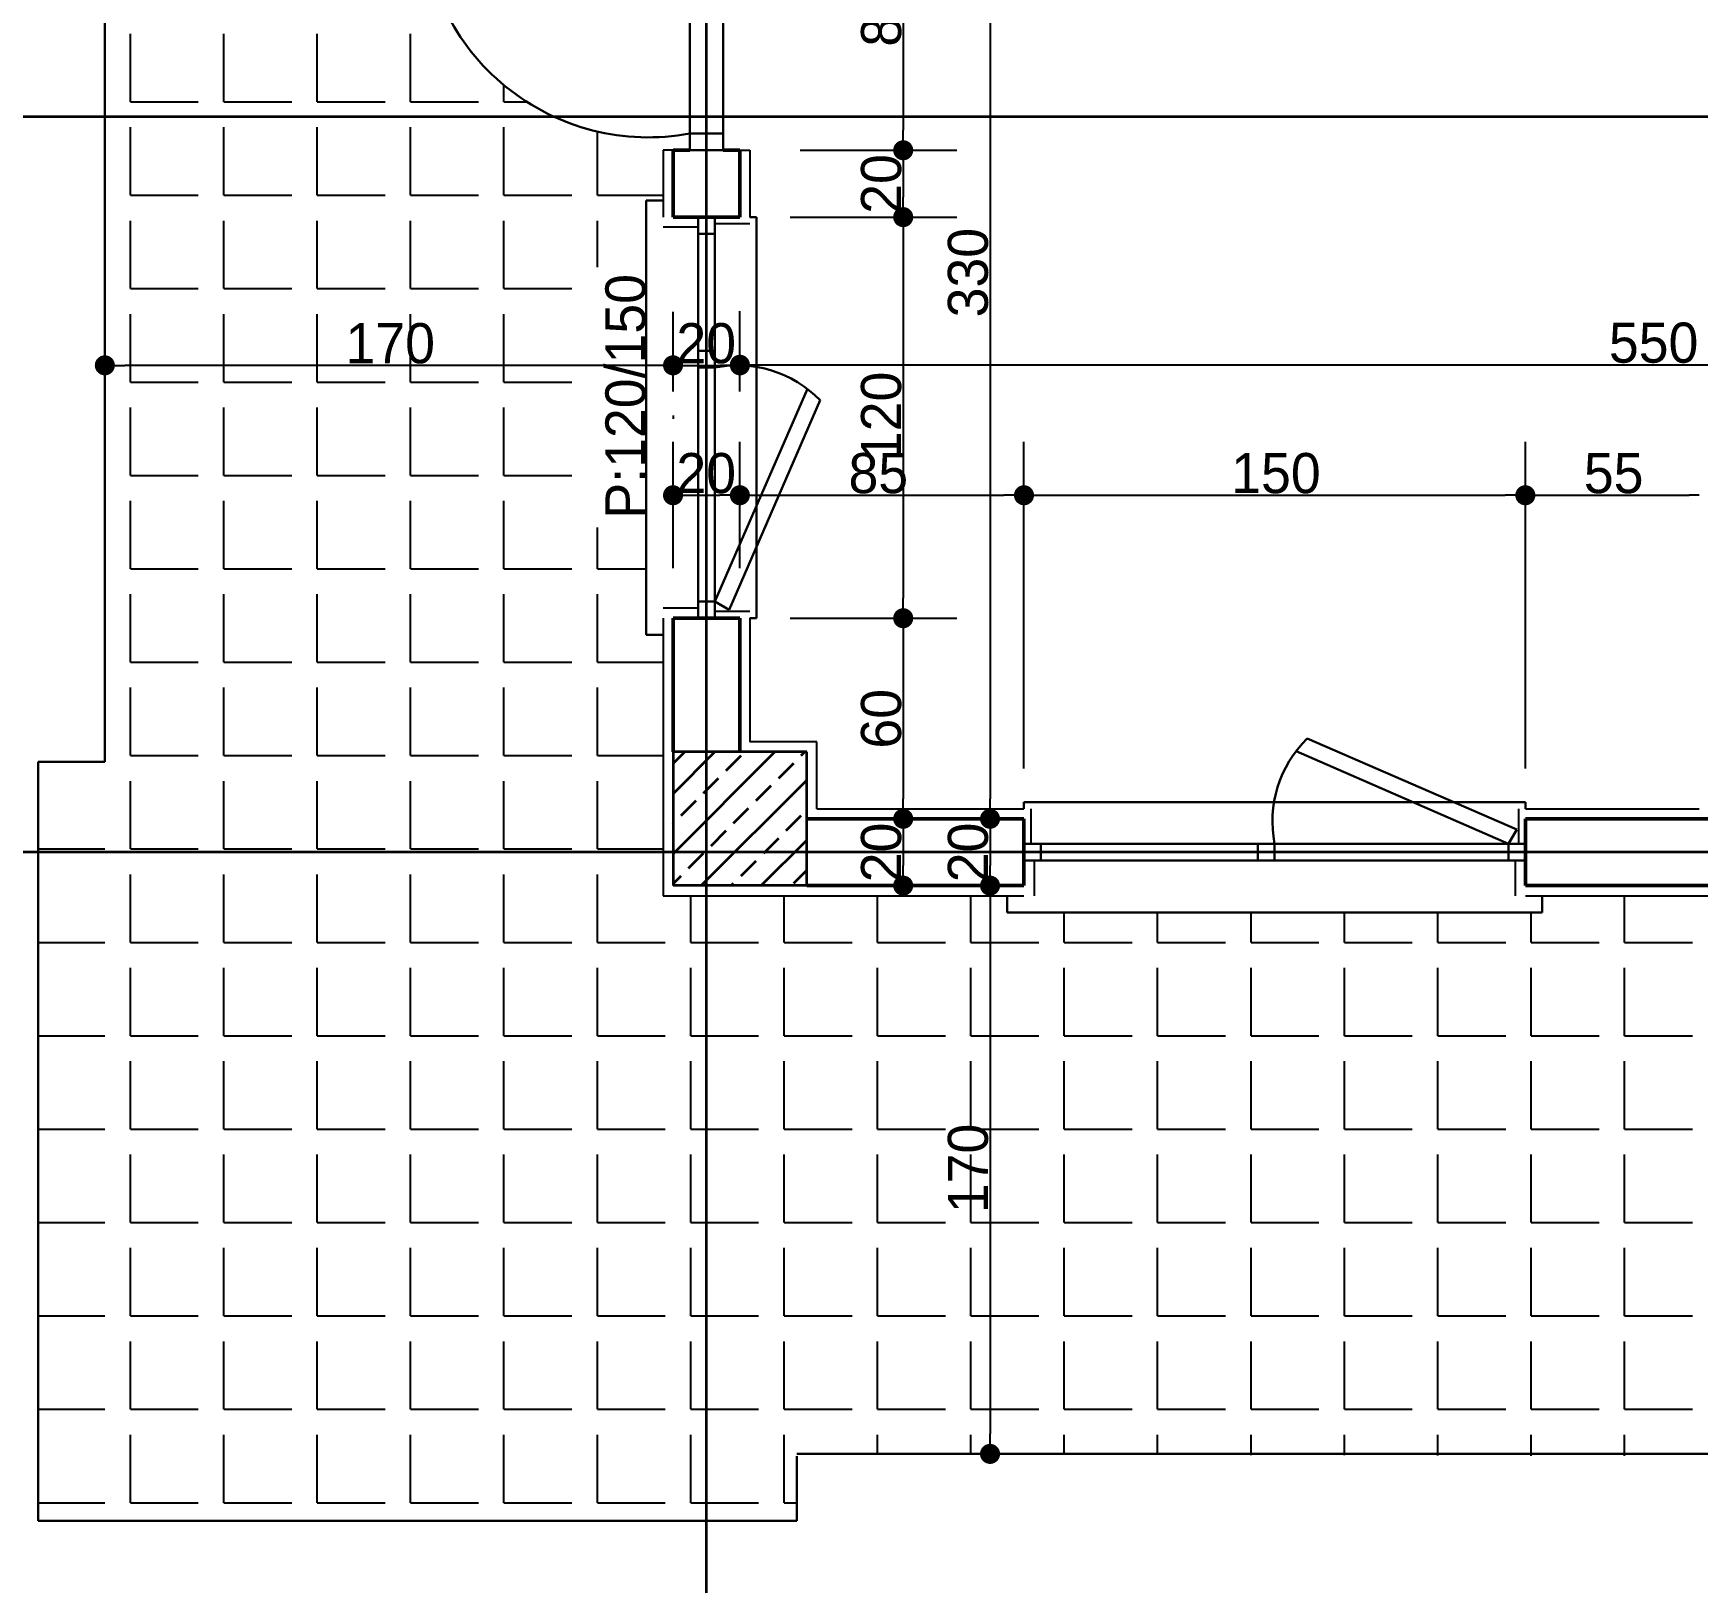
# Model space of a CAD drawing. Header units: millimetres. Extents: x 9537.41 to 9541.95, y -1431.78 to -1431.38.
# Drawn here: x 9537.516 to 9537.6156, y -1431.6184 to -1431.5257 of the extents above; entities that cross this region are included whole.
import ezdxf

# ---------------------------------------------------------------- set-up
doc = ezdxf.new("R2010")
doc.units = ezdxf.units.MM
doc.linetypes.add('ACAD_ISO06W100', pattern=[36, 24, -3, 0, -3, 0, -3, 0, -3])
for name, color, linetype, lineweight in [('aks', 6, 'Continuous', 35), ('balkon', 173, 'Continuous', 30), ('duvar', 214, 'Continuous', 50), ('kapı-pencere', 140, 'Continuous', 30), ('karo', 206, 'Continuous', 25), ('kolon', 6, 'Continuous', 35), ('sıva', 203, 'Continuous', 25), ('yazı', 161, 'Continuous', 35), ('ölçü', 4, 'Continuous', 25)]:
    doc.layers.add(name, color=color, linetype=linetype, lineweight=lineweight)

msp = doc.modelspace()

# ---------------------------------------------------------------- linework, layer by layer
at = {"color": 0, "linetype": 'ByBlock', "lineweight": -2}
for p, q in [((9537.568040872691, -1431.532089333453), (9537.568040872691, -1431.531489333453)), ((9537.568040872691, -1431.533289333453), (9537.568040872691, -1431.533889333453)), ((9537.568040872691, -1431.536089333453), (9537.568040872691, -1431.535489333453)), ((9537.568040872691, -1431.537289333453), (9537.568040872691, -1431.537889333453)), ((9537.520868064086, -1431.54555711582), (9537.521468064086, -1431.54555711582)), ((9537.553668064085, -1431.54555711582), (9537.553068064086, -1431.54555711582)), ((9537.554868064086, -1431.54555711582), (9537.555468064085, -1431.54555711582)), ((9537.557668064086, -1431.54555711582), (9537.557068064085, -1431.54555711582)), ((9537.558868064085, -1431.545523690893), (9537.559468064086, -1431.545523690893)), ((9537.554868064086, -1431.553330214699), (9537.555468064085, -1431.553330214699)), ((9537.557668064086, -1431.553330214699), (9537.557068064085, -1431.553330214699)), ((9537.558868064085, -1431.553330214699), (9537.559468064086, -1431.553330214699)), ((9537.574668064086, -1431.553330214699), (9537.574068064087, -1431.553330214699)), ((9537.575868064087, -1431.553330214699), (9537.576468064086, -1431.553330214699)), ((9537.604668064087, -1431.553330214699), (9537.604068064085, -1431.553330214699)), ((9537.605868064085, -1431.553330214699), (9537.606468064087, -1431.553330214699)), ((9537.615668064085, -1431.553330214699), (9537.615068064086, -1431.553330214699)), ((9537.568040872691, -1431.560089333453), (9537.568040872691, -1431.559489333453)), ((9537.568040872691, -1431.561289333453), (9537.568040872691, -1431.561889333453)), ((9537.568040872691, -1431.572089333453), (9537.568040872691, -1431.571489333453)), ((9537.573236600616, -1431.572089333453), (9537.573236600616, -1431.571489333453)), ((9537.568040872691, -1431.573289333453), (9537.568040872691, -1431.573889333453)), ((9537.573236600616, -1431.573289333453), (9537.573236600616, -1431.573889333453)), ((9537.568040872691, -1431.576089333453), (9537.568040872691, -1431.575489333453)), ((9537.573236600616, -1431.576089333453), (9537.573236600616, -1431.575489333453)), ((9537.573236600616, -1431.577289333453), (9537.573236600616, -1431.577889333453)), ((9537.573236600616, -1431.610089891957), (9537.573236600616, -1431.609489891957))]:
    msp.add_line(p, q, dxfattribs=at)
at = {"color": 0, "linetype": 'ByBlock', "const_width": 0.0006000000000000001}
for points in [[(9537.568040872691, -1431.532389333453, 1), (9537.568040872691, -1431.532989333453, 1)], [(9537.568040872691, -1431.532989333453, 1), (9537.568040872691, -1431.532389333453, 1)], [(9537.568040872691, -1431.536389333453, 1), (9537.568040872691, -1431.536989333453, 1)], [(9537.568040872691, -1431.536989333453, 1), (9537.568040872691, -1431.536389333453, 1)], [(9537.520568064087, -1431.54555711582, 1), (9537.519968064085, -1431.54555711582, 1)], [(9537.554568064086, -1431.54555711582, 1), (9537.553968064085, -1431.54555711582, 1)], [(9537.553968064085, -1431.54555711582, 1), (9537.554568064086, -1431.54555711582, 1)], [(9537.558568064085, -1431.545523690893, 1), (9537.557968064086, -1431.545523690893, 1)], [(9537.557968064086, -1431.54555711582, 1), (9537.558568064085, -1431.54555711582, 1)], [(9537.554568064086, -1431.553330214699, 1), (9537.553968064085, -1431.553330214699, 1)], [(9537.557968064086, -1431.553330214699, 1), (9537.558568064085, -1431.553330214699, 1)], [(9537.558568064085, -1431.553330214699, 1), (9537.557968064086, -1431.553330214699, 1)], [(9537.574968064086, -1431.553330214699, 1), (9537.575568064085, -1431.553330214699, 1)], [(9537.575568064085, -1431.553330214699, 1), (9537.574968064086, -1431.553330214699, 1)], [(9537.604968064086, -1431.553330214699, 1), (9537.605568064086, -1431.553330214699, 1)], [(9537.605568064086, -1431.553330214699, 1), (9537.604968064086, -1431.553330214699, 1)], [(9537.568040872691, -1431.560389333453, 1), (9537.568040872691, -1431.560989333453, 1)], [(9537.568040872691, -1431.560989333453, 1), (9537.568040872691, -1431.560389333453, 1)], [(9537.568040872691, -1431.572389333453, 1), (9537.568040872691, -1431.572989333453, 1)], [(9537.568040872691, -1431.572989333453, 1), (9537.568040872691, -1431.572389333453, 1)], [(9537.573236600616, -1431.572389333453, 1), (9537.573236600616, -1431.572989333453, 1)], [(9537.573236600616, -1431.572989333453, 1), (9537.573236600616, -1431.572389333453, 1)], [(9537.568040872691, -1431.576389333453, 1), (9537.568040872691, -1431.576989333453, 1)], [(9537.573236600616, -1431.576389333453, 1), (9537.573236600616, -1431.576989333453, 1)], [(9537.573236600616, -1431.576989333453, 1), (9537.573236600616, -1431.576389333453, 1)], [(9537.573236600616, -1431.610389891957, 1), (9537.573236600616, -1431.610989891957, 1)]]:
    msp.add_lwpolyline(points, format="xyb", close=True, dxfattribs=at)
at = {"layer": 'aks', "linetype": 'ACAD_ISO06W100'}
for p, q in [((9537.556268064085, -1431.684689333453), (9537.556268064085, -1431.406689333453)), ((9538.018268064086, -1431.530689333453), (9537.446268064086, -1431.530689333453)), ((9538.018268064086, -1431.574689333453), (9537.446268064086, -1431.574689333453))]:
    msp.add_line(p, q, dxfattribs=at)
at = {"layer": 'balkon'}
for p, q in [((9537.520268064085, -1431.504689333453), (9537.520268064085, -1431.569289333453)), ((9537.516268064086, -1431.569289333453), (9537.520268064085, -1431.569289333453)), ((9537.516268064086, -1431.569289333453), (9537.516268064086, -1431.614689333453)), ((9537.620268064085, -1431.610689891957), (9537.561668064085, -1431.610689891957)), ((9537.561668064085, -1431.614689333453), (9537.561668064085, -1431.610835891957)), ((9537.561668064085, -1431.614689333453), (9537.516268064086, -1431.614689333453))]:
    msp.add_line(p, q, dxfattribs=at)
at = {"layer": 'duvar'}
for p, q in [((9537.554268064087, -1431.532689333453), (9537.554268064087, -1431.536689333453)), ((9537.555268064085, -1431.532689333453), (9537.554268064087, -1431.532689333453)), ((9537.557268064085, -1431.532689333453), (9537.558268064085, -1431.532689333453)), ((9537.558268064085, -1431.532689333453), (9537.558268064085, -1431.536689333453)), ((9537.558268064085, -1431.536689333453), (9537.554268064087, -1431.536689333453)), ((9537.554268064087, -1431.560689333453), (9537.554268064087, -1431.568689333453)), ((9537.558268064085, -1431.560689333453), (9537.554268064087, -1431.560689333453)), ((9537.558268064085, -1431.560689333453), (9537.558268064085, -1431.568689333453)), ((9537.562268064086, -1431.572689333453), (9537.575268064085, -1431.572689333453)), ((9537.575268064085, -1431.572689333453), (9537.575268064085, -1431.576689333453)), ((9537.605268064086, -1431.572689333453), (9537.616268064086, -1431.572689333453)), ((9537.605268064086, -1431.572689333453), (9537.605268064086, -1431.576689333453)), ((9537.562268064086, -1431.576689333453), (9537.575268064085, -1431.576689333453)), ((9537.605268064086, -1431.576689333453), (9537.616268064086, -1431.576689333453))]:
    msp.add_line(p, q, dxfattribs=at)
at = {"layer": 'kapı-pencere'}
for p, q in [((9537.557268064085, -1431.517689333453), (9537.557268064085, -1431.532689333453)), ((9537.555268064085, -1431.532689333453), (9537.555268064085, -1431.518689333453)), ((9537.555268064085, -1431.532689333453), (9537.555268064085, -1431.531689333453)), ((9537.555268064085, -1431.531689333453), (9537.557268064085, -1431.531689333453)), ((9537.557268064085, -1431.531689333453), (9537.557268064085, -1431.532689333453)), ((9537.557268064085, -1431.532689333453), (9537.555268064085, -1431.532689333453)), ((9537.553668064085, -1431.535689333453), (9537.552668064085, -1431.535689333453)), ((9537.552668064085, -1431.561689333453), (9537.552668064085, -1431.535689333453)), ((9537.556768064085, -1431.536689333453), (9537.555768064085, -1431.536689333453)), ((9537.555768064085, -1431.536689333453), (9537.555768064085, -1431.537689333453)), ((9537.555768064085, -1431.544689333453), (9537.555768064085, -1431.536689333453)), ((9537.556768064085, -1431.537689333453), (9537.556768064085, -1431.536689333453)), ((9537.556768064085, -1431.536689333453), (9537.556768064085, -1431.544689333453)), ((9537.558868064085, -1431.536689333453), (9537.559268064086, -1431.536689333453)), ((9537.559268064086, -1431.560689333453), (9537.559268064086, -1431.536689333453)), ((9537.555768064085, -1431.537689333453), (9537.556768064085, -1431.537689333453)), ((9537.556268064085, -1431.537689333453), (9537.556268064085, -1431.544689333453)), ((9537.556768064085, -1431.544689333453), (9537.555768064085, -1431.544689333453)), ((9537.555768064085, -1431.544689333453), (9537.555768064085, -1431.545689333453)), ((9537.556768064085, -1431.545689333453), (9537.556768064085, -1431.544689333453)), ((9537.555768064085, -1431.545689333453), (9537.556768064085, -1431.545689333453)), ((9537.555768064085, -1431.559689333453), (9537.555768064085, -1431.545689333453)), ((9537.556268064085, -1431.545689333453), (9537.556268064085, -1431.559689333453)), ((9537.556768064085, -1431.545689333453), (9537.556768064085, -1431.559689333453)), ((9537.556768064085, -1431.559689333453), (9537.562312622465, -1431.546971095944)), ((9537.563067186325, -1431.547636287501), (9537.55763408949, -1431.560189333453)), ((9537.556768064085, -1431.559689333453), (9537.555768064085, -1431.559689333453)), ((9537.555768064085, -1431.559689333453), (9537.555768064085, -1431.560689333453)), ((9537.55763408949, -1431.560189333453), (9537.556768064085, -1431.559689333453)), ((9537.556768064085, -1431.560689333453), (9537.556768064085, -1431.559689333453)), ((9537.555768064085, -1431.560689333453), (9537.556768064085, -1431.560689333453)), ((9537.558868064085, -1431.560689333453), (9537.559268064086, -1431.560689333453)), ((9537.553668064085, -1431.561689333453), (9537.552668064085, -1431.561689333453)), ((9537.592215018134, -1431.567890211213), (9537.604768064086, -1431.573323308049)), ((9537.604268064086, -1431.574189333453), (9537.591549826577, -1431.568644775074)), ((9537.605268064086, -1431.571689333453), (9537.575268064085, -1431.571689333453)), ((9537.575268064085, -1431.572089333453), (9537.575268064085, -1431.571689333453)), ((9537.605268064086, -1431.572089333453), (9537.605268064086, -1431.571689333453)), ((9537.604768064086, -1431.573323308049), (9537.604268064086, -1431.574189333453)), ((9537.576268064086, -1431.574189333453), (9537.575268064085, -1431.574189333453)), ((9537.575268064085, -1431.574189333453), (9537.575268064085, -1431.575189333453)), ((9537.576268064086, -1431.574189333453), (9537.589268064086, -1431.574189333453)), ((9537.576268064086, -1431.575189333453), (9537.576268064086, -1431.574189333453)), ((9537.576268064086, -1431.574689333453), (9537.589268064086, -1431.574689333453)), ((9537.590268064087, -1431.574189333453), (9537.589268064086, -1431.574189333453)), ((9537.589268064086, -1431.574189333453), (9537.589268064086, -1431.575189333453)), ((9537.590268064087, -1431.574189333453), (9537.604268064086, -1431.574189333453)), ((9537.590268064087, -1431.575189333453), (9537.590268064087, -1431.574189333453)), ((9537.590268064087, -1431.574689333453), (9537.604268064086, -1431.574689333453)), ((9537.605268064086, -1431.574189333453), (9537.604268064086, -1431.574189333453)), ((9537.604268064086, -1431.574189333453), (9537.604268064086, -1431.575189333453)), ((9537.605268064086, -1431.575189333453), (9537.605268064086, -1431.574189333453)), ((9537.575268064085, -1431.575189333453), (9537.576268064086, -1431.575189333453)), ((9537.589268064086, -1431.575189333453), (9537.576268064086, -1431.575189333453)), ((9537.589268064086, -1431.575189333453), (9537.590268064087, -1431.575189333453)), ((9537.604268064086, -1431.575189333453), (9537.590268064087, -1431.575189333453)), ((9537.604268064086, -1431.575189333453), (9537.605268064086, -1431.575189333453)), ((9537.574268064085, -1431.577289333453), (9537.574268064085, -1431.578289333453)), ((9537.606268064086, -1431.577289333453), (9537.606268064086, -1431.578289333453)), ((9537.606268064086, -1431.578289333453), (9537.574268064085, -1431.578289333453))]:
    msp.add_line(p, q, dxfattribs=at)
for centre, radius, start, end in [((9537.552799212459, -1431.518381766224), 0.01353464347200372, 181.3021267290206, 280.5101556078815), ((9537.558115815948, -1431.552492335204), 0.006935219384332405, 44.44313426980385, 101.2058451787092), ((9537.597071065837, -1431.572841581591), 0.006935219384332405, 134.4431344093183, 191.2058450894963)]:
    msp.add_arc(centre, radius, start, end, dxfattribs=at)
at = {"layer": 'karo'}
for p, q in [((9537.521797663509, -1431.529790876782), (9537.521797663509, -1431.525726876783)), ((9537.527385663509, -1431.529790876782), (9537.527385663509, -1431.525726876783)), ((9537.532973663509, -1431.529790876782), (9537.532973663509, -1431.525726876783)), ((9537.538561663509, -1431.529790876782), (9537.538561663509, -1431.525726876783)), ((9537.544149663509, -1431.529790876782), (9537.544149663509, -1431.528791947627)), ((9537.520268064085, -1431.529790876782), (9537.52027366351, -1431.529790876782)), ((9537.521797663509, -1431.529790876782), (9537.52586166351, -1431.529790876782)), ((9537.527385663509, -1431.529790876782), (9537.53144966351, -1431.529790876782)), ((9537.532973663509, -1431.529790876782), (9537.53703766351, -1431.529790876782)), ((9537.538561663509, -1431.529790876782), (9537.54262566351, -1431.529790876782)), ((9537.544149663509, -1431.529790876782), (9537.545517813543, -1431.529790876782)), ((9537.521797663509, -1431.535378876782), (9537.521797663509, -1431.531314876783)), ((9537.527385663509, -1431.535378876782), (9537.527385663509, -1431.531314876783)), ((9537.532973663509, -1431.535378876782), (9537.532973663509, -1431.531314876783)), ((9537.538561663509, -1431.535378876782), (9537.538561663509, -1431.531314876783)), ((9537.544149663509, -1431.535378876782), (9537.544149663509, -1431.531314876783)), ((9537.549737663508, -1431.535378876782), (9537.549737663508, -1431.531565600717)), ((9537.520268064085, -1431.535378876782), (9537.52027366351, -1431.535378876782)), ((9537.521797663509, -1431.535378876782), (9537.52586166351, -1431.535378876782)), ((9537.527385663509, -1431.535378876782), (9537.53144966351, -1431.535378876782)), ((9537.532973663509, -1431.535378876782), (9537.53703766351, -1431.535378876782)), ((9537.538561663509, -1431.535378876782), (9537.54262566351, -1431.535378876782)), ((9537.544149663509, -1431.535378876782), (9537.54821366351, -1431.535378876782)), ((9537.549737663508, -1431.535378876782), (9537.553668064085, -1431.535378876782)), ((9537.521797663509, -1431.540966876782), (9537.521797663509, -1431.536902876783)), ((9537.527385663509, -1431.540966876782), (9537.527385663509, -1431.536902876783)), ((9537.532973663509, -1431.540966876782), (9537.532973663509, -1431.536902876783)), ((9537.538561663509, -1431.540966876782), (9537.538561663509, -1431.536902876783)), ((9537.544149663509, -1431.540966876782), (9537.544149663509, -1431.536902876783)), ((9537.549737663508, -1431.539682118618), (9537.549737663508, -1431.536902876783)), ((9537.520268064085, -1431.540966876782), (9537.52027366351, -1431.540966876782)), ((9537.521797663509, -1431.540966876782), (9537.52586166351, -1431.540966876782)), ((9537.527385663509, -1431.540966876782), (9537.53144966351, -1431.540966876782)), ((9537.532973663509, -1431.540966876782), (9537.53703766351, -1431.540966876782)), ((9537.538561663509, -1431.540966876782), (9537.54262566351, -1431.540966876782)), ((9537.544149663509, -1431.540966876782), (9537.54821366351, -1431.540966876782)), ((9537.521797663509, -1431.546554876782), (9537.521797663509, -1431.542490876782)), ((9537.527385663509, -1431.546554876782), (9537.527385663509, -1431.542490876782)), ((9537.532973663509, -1431.546554876782), (9537.532973663509, -1431.542490876782)), ((9537.538561663509, -1431.546554876782), (9537.538561663509, -1431.542490876782)), ((9537.544149663509, -1431.546554876782), (9537.544149663509, -1431.542490876782)), ((9537.520268064085, -1431.546554876782), (9537.52027366351, -1431.546554876782)), ((9537.521797663509, -1431.546554876782), (9537.52586166351, -1431.546554876782)), ((9537.527385663509, -1431.546554876782), (9537.53144966351, -1431.546554876782)), ((9537.532973663509, -1431.546554876782), (9537.53703766351, -1431.546554876782)), ((9537.538561663509, -1431.546554876782), (9537.54262566351, -1431.546554876782)), ((9537.544149663509, -1431.546554876782), (9537.54821366351, -1431.546554876782)), ((9537.521797663509, -1431.552142876782), (9537.521797663509, -1431.548078876782)), ((9537.527385663509, -1431.552142876782), (9537.527385663509, -1431.548078876782)), ((9537.532973663509, -1431.552142876782), (9537.532973663509, -1431.548078876782)), ((9537.538561663509, -1431.552142876782), (9537.538561663509, -1431.548078876782)), ((9537.544149663509, -1431.552142876782), (9537.544149663509, -1431.548078876782)), ((9537.520268064085, -1431.552142876782), (9537.52027366351, -1431.552142876782)), ((9537.521797663509, -1431.552142876782), (9537.52586166351, -1431.552142876782)), ((9537.527385663509, -1431.552142876782), (9537.53144966351, -1431.552142876782)), ((9537.532973663509, -1431.552142876782), (9537.53703766351, -1431.552142876782)), ((9537.538561663509, -1431.552142876782), (9537.54262566351, -1431.552142876782)), ((9537.544149663509, -1431.552142876782), (9537.54821366351, -1431.552142876782)), ((9537.521797663509, -1431.557730876782), (9537.521797663509, -1431.553666876782)), ((9537.527385663509, -1431.557730876782), (9537.527385663509, -1431.553666876782)), ((9537.532973663509, -1431.557730876782), (9537.532973663509, -1431.553666876782)), ((9537.538561663509, -1431.557730876782), (9537.538561663509, -1431.553666876782)), ((9537.544149663509, -1431.557730876782), (9537.544149663509, -1431.553666876782)), ((9537.549737663508, -1431.557730876782), (9537.549737663508, -1431.555268275791)), ((9537.520268064085, -1431.557730876782), (9537.52027366351, -1431.557730876782)), ((9537.521797663509, -1431.557730876782), (9537.52586166351, -1431.557730876782)), ((9537.527385663509, -1431.557730876782), (9537.53144966351, -1431.557730876782)), ((9537.532973663509, -1431.557730876782), (9537.53703766351, -1431.557730876782)), ((9537.538561663509, -1431.557730876782), (9537.54262566351, -1431.557730876782)), ((9537.544149663509, -1431.557730876782), (9537.54821366351, -1431.557730876782)), ((9537.549737663508, -1431.557730876782), (9537.552668064085, -1431.557730876782)), ((9537.521797663509, -1431.563318876783), (9537.521797663509, -1431.559254876782)), ((9537.527385663509, -1431.563318876783), (9537.527385663509, -1431.559254876782)), ((9537.532973663509, -1431.563318876783), (9537.532973663509, -1431.559254876782)), ((9537.538561663509, -1431.563318876783), (9537.538561663509, -1431.559254876782)), ((9537.544149663509, -1431.563318876783), (9537.544149663509, -1431.559254876782)), ((9537.549737663508, -1431.563318876783), (9537.549737663508, -1431.559254876782)), ((9537.520268064085, -1431.563318876783), (9537.52027366351, -1431.563318876783)), ((9537.521797663509, -1431.563318876783), (9537.52586166351, -1431.563318876783)), ((9537.527385663509, -1431.563318876783), (9537.53144966351, -1431.563318876783)), ((9537.532973663509, -1431.563318876783), (9537.53703766351, -1431.563318876783)), ((9537.538561663509, -1431.563318876783), (9537.54262566351, -1431.563318876783)), ((9537.544149663509, -1431.563318876783), (9537.54821366351, -1431.563318876783)), ((9537.549737663508, -1431.563318876783), (9537.553668064085, -1431.563318876783)), ((9537.521797663509, -1431.568906876783), (9537.521797663509, -1431.564842876782)), ((9537.527385663509, -1431.568906876783), (9537.527385663509, -1431.564842876782)), ((9537.532973663509, -1431.568906876783), (9537.532973663509, -1431.564842876782)), ((9537.538561663509, -1431.568906876783), (9537.538561663509, -1431.564842876782)), ((9537.544149663509, -1431.568906876783), (9537.544149663509, -1431.564842876782)), ((9537.549737663508, -1431.568906876783), (9537.549737663508, -1431.564842876782)), ((9537.520268064085, -1431.568906876783), (9537.52027366351, -1431.568906876783)), ((9537.521797663509, -1431.568906876783), (9537.52586166351, -1431.568906876783)), ((9537.527385663509, -1431.568906876783), (9537.53144966351, -1431.568906876783)), ((9537.532973663509, -1431.568906876783), (9537.53703766351, -1431.568906876783)), ((9537.538561663509, -1431.568906876783), (9537.54262566351, -1431.568906876783)), ((9537.544149663509, -1431.568906876783), (9537.54821366351, -1431.568906876783)), ((9537.549737663508, -1431.568906876783), (9537.553668064085, -1431.568906876783)), ((9537.521797663509, -1431.574494876783), (9537.521797663509, -1431.570430876782)), ((9537.527385663509, -1431.574494876783), (9537.527385663509, -1431.570430876782)), ((9537.532973663509, -1431.574494876783), (9537.532973663509, -1431.570430876782)), ((9537.538561663509, -1431.574494876783), (9537.538561663509, -1431.570430876782)), ((9537.544149663509, -1431.574494876783), (9537.544149663509, -1431.570430876782)), ((9537.549737663508, -1431.574494876783), (9537.549737663508, -1431.570430876782)), ((9537.516268064086, -1431.574494876783), (9537.52027366351, -1431.574494876783)), ((9537.521797663509, -1431.574494876783), (9537.52586166351, -1431.574494876783)), ((9537.527385663509, -1431.574494876783), (9537.53144966351, -1431.574494876783)), ((9537.532973663509, -1431.574494876783), (9537.53703766351, -1431.574494876783)), ((9537.538561663509, -1431.574494876783), (9537.54262566351, -1431.574494876783)), ((9537.544149663509, -1431.574494876783), (9537.54821366351, -1431.574494876783)), ((9537.549737663508, -1431.574494876783), (9537.553668064085, -1431.574494876783)), ((9537.521797663509, -1431.580082876783), (9537.521797663509, -1431.576018876783)), ((9537.527385663509, -1431.580082876783), (9537.527385663509, -1431.576018876783)), ((9537.532973663509, -1431.580082876783), (9537.532973663509, -1431.576018876783)), ((9537.538561663509, -1431.580082876783), (9537.538561663509, -1431.576018876783)), ((9537.544149663509, -1431.580082876783), (9537.544149663509, -1431.576018876783)), ((9537.549737663508, -1431.580082876783), (9537.549737663508, -1431.576018876783)), ((9537.555325663508, -1431.580082876783), (9537.555325663508, -1431.577289333453)), ((9537.560913663508, -1431.580082876783), (9537.560913663508, -1431.577289333453)), ((9537.566501663508, -1431.580082876783), (9537.566501663508, -1431.577289333453)), ((9537.572089663508, -1431.580082876783), (9537.572089663508, -1431.577289333453)), ((9537.611205663508, -1431.580082876783), (9537.611205663508, -1431.577289333453)), ((9537.577677663508, -1431.580082876783), (9537.577677663508, -1431.578289333453)), ((9537.583265663508, -1431.580082876783), (9537.583265663508, -1431.578289333453)), ((9537.588853663508, -1431.580082876783), (9537.588853663508, -1431.578289333453)), ((9537.594441663508, -1431.580082876783), (9537.594441663508, -1431.578289333453)), ((9537.600029663508, -1431.580082876783), (9537.600029663508, -1431.578289333453)), ((9537.605617663508, -1431.580082876783), (9537.605617663508, -1431.578289333453)), ((9537.516268064086, -1431.580082876783), (9537.52027366351, -1431.580082876783)), ((9537.521797663509, -1431.580082876783), (9537.52586166351, -1431.580082876783)), ((9537.527385663509, -1431.580082876783), (9537.53144966351, -1431.580082876783)), ((9537.532973663509, -1431.580082876783), (9537.53703766351, -1431.580082876783)), ((9537.538561663509, -1431.580082876783), (9537.54262566351, -1431.580082876783)), ((9537.544149663509, -1431.580082876783), (9537.54821366351, -1431.580082876783)), ((9537.549737663508, -1431.580082876783), (9537.55380166351, -1431.580082876783)), ((9537.555325663508, -1431.580082876783), (9537.556268064085, -1431.580082876783)), ((9537.556268064085, -1431.580082876783), (9537.55938966351, -1431.580082876783)), ((9537.560913663508, -1431.580082876783), (9537.56497766351, -1431.580082876783)), ((9537.566501663508, -1431.580082876783), (9537.57056566351, -1431.580082876783)), ((9537.572089663508, -1431.580082876783), (9537.57615366351, -1431.580082876783)), ((9537.577677663508, -1431.580082876783), (9537.58174166351, -1431.580082876783)), ((9537.583265663508, -1431.580082876783), (9537.587329663509, -1431.580082876783)), ((9537.588853663508, -1431.580082876783), (9537.592917663509, -1431.580082876783)), ((9537.594441663508, -1431.580082876783), (9537.598505663509, -1431.580082876783)), ((9537.600029663508, -1431.580082876783), (9537.604093663509, -1431.580082876783)), ((9537.605617663508, -1431.580082876783), (9537.609681663509, -1431.580082876783)), ((9537.611205663508, -1431.580082876783), (9537.615269663509, -1431.580082876783)), ((9537.521797663509, -1431.585670876783), (9537.521797663509, -1431.581606876783)), ((9537.527385663509, -1431.585670876783), (9537.527385663509, -1431.581606876783)), ((9537.532973663509, -1431.585670876783), (9537.532973663509, -1431.581606876783)), ((9537.538561663509, -1431.585670876783), (9537.538561663509, -1431.581606876783)), ((9537.544149663509, -1431.585670876783), (9537.544149663509, -1431.581606876783)), ((9537.549737663508, -1431.585670876783), (9537.549737663508, -1431.581606876783)), ((9537.555325663508, -1431.585670876783), (9537.555325663508, -1431.581606876783)), ((9537.560913663508, -1431.585670876783), (9537.560913663508, -1431.581606876783)), ((9537.566501663508, -1431.585670876783), (9537.566501663508, -1431.581606876783)), ((9537.572089663508, -1431.585670876783), (9537.572089663508, -1431.581606876783)), ((9537.577677663508, -1431.585670876783), (9537.577677663508, -1431.581606876783)), ((9537.583265663508, -1431.585670876783), (9537.583265663508, -1431.581606876783)), ((9537.588853663508, -1431.585670876783), (9537.588853663508, -1431.581606876783)), ((9537.594441663508, -1431.585670876783), (9537.594441663508, -1431.581606876783)), ((9537.600029663508, -1431.585670876783), (9537.600029663508, -1431.581606876783)), ((9537.605617663508, -1431.585670876783), (9537.605617663508, -1431.581606876783)), ((9537.611205663508, -1431.585670876783), (9537.611205663508, -1431.581606876783)), ((9537.516268064086, -1431.585670876783), (9537.52027366351, -1431.585670876783)), ((9537.521797663509, -1431.585670876783), (9537.52586166351, -1431.585670876783)), ((9537.527385663509, -1431.585670876783), (9537.53144966351, -1431.585670876783)), ((9537.532973663509, -1431.585670876783), (9537.53703766351, -1431.585670876783)), ((9537.538561663509, -1431.585670876783), (9537.54262566351, -1431.585670876783)), ((9537.544149663509, -1431.585670876783), (9537.54821366351, -1431.585670876783)), ((9537.549737663508, -1431.585670876783), (9537.55380166351, -1431.585670876783)), ((9537.555325663508, -1431.585670876783), (9537.556268064085, -1431.585670876783)), ((9537.556268064085, -1431.585670876783), (9537.55938966351, -1431.585670876783)), ((9537.560913663508, -1431.585670876783), (9537.56497766351, -1431.585670876783)), ((9537.566501663508, -1431.585670876783), (9537.57056566351, -1431.585670876783)), ((9537.572089663508, -1431.585670876783), (9537.57615366351, -1431.585670876783)), ((9537.577677663508, -1431.585670876783), (9537.58174166351, -1431.585670876783)), ((9537.583265663508, -1431.585670876783), (9537.587329663509, -1431.585670876783)), ((9537.588853663508, -1431.585670876783), (9537.592917663509, -1431.585670876783)), ((9537.594441663508, -1431.585670876783), (9537.598505663509, -1431.585670876783)), ((9537.600029663508, -1431.585670876783), (9537.604093663509, -1431.585670876783)), ((9537.605617663508, -1431.585670876783), (9537.609681663509, -1431.585670876783)), ((9537.611205663508, -1431.585670876783), (9537.615269663509, -1431.585670876783)), ((9537.521797663509, -1431.591258876783), (9537.521797663509, -1431.587194876783)), ((9537.527385663509, -1431.591258876783), (9537.527385663509, -1431.587194876783)), ((9537.532973663509, -1431.591258876783), (9537.532973663509, -1431.587194876783)), ((9537.538561663509, -1431.591258876783), (9537.538561663509, -1431.587194876783)), ((9537.544149663509, -1431.591258876783), (9537.544149663509, -1431.587194876783)), ((9537.549737663508, -1431.591258876783), (9537.549737663508, -1431.587194876783)), ((9537.555325663508, -1431.591258876783), (9537.555325663508, -1431.587194876783)), ((9537.560913663508, -1431.591258876783), (9537.560913663508, -1431.587194876783)), ((9537.566501663508, -1431.591258876783), (9537.566501663508, -1431.587194876783)), ((9537.572089663508, -1431.591258876783), (9537.572089663508, -1431.587194876783)), ((9537.577677663508, -1431.591258876783), (9537.577677663508, -1431.587194876783)), ((9537.583265663508, -1431.591258876783), (9537.583265663508, -1431.587194876783)), ((9537.588853663508, -1431.591258876783), (9537.588853663508, -1431.587194876783)), ((9537.594441663508, -1431.591258876783), (9537.594441663508, -1431.587194876783)), ((9537.600029663508, -1431.591258876783), (9537.600029663508, -1431.587194876783)), ((9537.605617663508, -1431.591258876783), (9537.605617663508, -1431.587194876783)), ((9537.611205663508, -1431.591258876783), (9537.611205663508, -1431.587194876783)), ((9537.516268064086, -1431.591258876783), (9537.52027366351, -1431.591258876783)), ((9537.521797663509, -1431.591258876783), (9537.52586166351, -1431.591258876783)), ((9537.527385663509, -1431.591258876783), (9537.53144966351, -1431.591258876783)), ((9537.532973663509, -1431.591258876783), (9537.53703766351, -1431.591258876783)), ((9537.538561663509, -1431.591258876783), (9537.54262566351, -1431.591258876783)), ((9537.544149663509, -1431.591258876783), (9537.54821366351, -1431.591258876783)), ((9537.549737663508, -1431.591258876783), (9537.55380166351, -1431.591258876783)), ((9537.555325663508, -1431.591258876783), (9537.556268064085, -1431.591258876783)), ((9537.556268064085, -1431.591258876783), (9537.55938966351, -1431.591258876783)), ((9537.560913663508, -1431.591258876783), (9537.56497766351, -1431.591258876783)), ((9537.566501663508, -1431.591258876783), (9537.57056566351, -1431.591258876783)), ((9537.572089663508, -1431.591258876783), (9537.57615366351, -1431.591258876783)), ((9537.577677663508, -1431.591258876783), (9537.58174166351, -1431.591258876783)), ((9537.583265663508, -1431.591258876783), (9537.587329663509, -1431.591258876783)), ((9537.588853663508, -1431.591258876783), (9537.592917663509, -1431.591258876783)), ((9537.594441663508, -1431.591258876783), (9537.598505663509, -1431.591258876783)), ((9537.600029663508, -1431.591258876783), (9537.604093663509, -1431.591258876783)), ((9537.605617663508, -1431.591258876783), (9537.609681663509, -1431.591258876783)), ((9537.611205663508, -1431.591258876783), (9537.615269663509, -1431.591258876783)), ((9537.521797663509, -1431.596846876783), (9537.521797663509, -1431.592782876783)), ((9537.527385663509, -1431.596846876783), (9537.527385663509, -1431.592782876783)), ((9537.532973663509, -1431.596846876783), (9537.532973663509, -1431.592782876783)), ((9537.538561663509, -1431.596846876783), (9537.538561663509, -1431.592782876783)), ((9537.544149663509, -1431.596846876783), (9537.544149663509, -1431.592782876783)), ((9537.549737663508, -1431.596846876783), (9537.549737663508, -1431.592782876783)), ((9537.555325663508, -1431.596846876783), (9537.555325663508, -1431.592782876783)), ((9537.560913663508, -1431.596846876783), (9537.560913663508, -1431.592782876783)), ((9537.566501663508, -1431.596846876783), (9537.566501663508, -1431.592782876783)), ((9537.572089663508, -1431.596846876783), (9537.572089663508, -1431.592782876783)), ((9537.577677663508, -1431.596846876783), (9537.577677663508, -1431.592782876783)), ((9537.583265663508, -1431.596846876783), (9537.583265663508, -1431.592782876783)), ((9537.588853663508, -1431.596846876783), (9537.588853663508, -1431.592782876783)), ((9537.594441663508, -1431.596846876783), (9537.594441663508, -1431.592782876783)), ((9537.600029663508, -1431.596846876783), (9537.600029663508, -1431.592782876783)), ((9537.605617663508, -1431.596846876783), (9537.605617663508, -1431.592782876783)), ((9537.611205663508, -1431.596846876783), (9537.611205663508, -1431.592782876783)), ((9537.516268064086, -1431.596846876783), (9537.52027366351, -1431.596846876783)), ((9537.521797663509, -1431.596846876783), (9537.52586166351, -1431.596846876783)), ((9537.527385663509, -1431.596846876783), (9537.53144966351, -1431.596846876783)), ((9537.532973663509, -1431.596846876783), (9537.53703766351, -1431.596846876783)), ((9537.538561663509, -1431.596846876783), (9537.54262566351, -1431.596846876783)), ((9537.544149663509, -1431.596846876783), (9537.54821366351, -1431.596846876783)), ((9537.549737663508, -1431.596846876783), (9537.55380166351, -1431.596846876783)), ((9537.555325663508, -1431.596846876783), (9537.556268064085, -1431.596846876783)), ((9537.556268064085, -1431.596846876783), (9537.55938966351, -1431.596846876783)), ((9537.560913663508, -1431.596846876783), (9537.56497766351, -1431.596846876783)), ((9537.566501663508, -1431.596846876783), (9537.57056566351, -1431.596846876783)), ((9537.572089663508, -1431.596846876783), (9537.57615366351, -1431.596846876783)), ((9537.577677663508, -1431.596846876783), (9537.58174166351, -1431.596846876783)), ((9537.583265663508, -1431.596846876783), (9537.587329663509, -1431.596846876783)), ((9537.588853663508, -1431.596846876783), (9537.592917663509, -1431.596846876783)), ((9537.594441663508, -1431.596846876783), (9537.598505663509, -1431.596846876783)), ((9537.600029663508, -1431.596846876783), (9537.604093663509, -1431.596846876783)), ((9537.605617663508, -1431.596846876783), (9537.609681663509, -1431.596846876783)), ((9537.611205663508, -1431.596846876783), (9537.615269663509, -1431.596846876783)), ((9537.521797663509, -1431.602434876783), (9537.521797663509, -1431.598370876783)), ((9537.527385663509, -1431.602434876783), (9537.527385663509, -1431.598370876783)), ((9537.532973663509, -1431.602434876783), (9537.532973663509, -1431.598370876783)), ((9537.538561663509, -1431.602434876783), (9537.538561663509, -1431.598370876783)), ((9537.544149663509, -1431.602434876783), (9537.544149663509, -1431.598370876783)), ((9537.549737663508, -1431.602434876783), (9537.549737663508, -1431.598370876783)), ((9537.555325663508, -1431.602434876783), (9537.555325663508, -1431.598370876783)), ((9537.560913663508, -1431.602434876783), (9537.560913663508, -1431.598370876783)), ((9537.566501663508, -1431.602434876783), (9537.566501663508, -1431.598370876783)), ((9537.572089663508, -1431.602434876783), (9537.572089663508, -1431.598370876783)), ((9537.577677663508, -1431.602434876783), (9537.577677663508, -1431.598370876783)), ((9537.583265663508, -1431.602434876783), (9537.583265663508, -1431.598370876783)), ((9537.588853663508, -1431.602434876783), (9537.588853663508, -1431.598370876783)), ((9537.594441663508, -1431.602434876783), (9537.594441663508, -1431.598370876783)), ((9537.600029663508, -1431.602434876783), (9537.600029663508, -1431.598370876783)), ((9537.605617663508, -1431.602434876783), (9537.605617663508, -1431.598370876783)), ((9537.611205663508, -1431.602434876783), (9537.611205663508, -1431.598370876783)), ((9537.516268064086, -1431.602434876783), (9537.52027366351, -1431.602434876783)), ((9537.521797663509, -1431.602434876783), (9537.52586166351, -1431.602434876783)), ((9537.527385663509, -1431.602434876783), (9537.53144966351, -1431.602434876783)), ((9537.532973663509, -1431.602434876783), (9537.53703766351, -1431.602434876783)), ((9537.538561663509, -1431.602434876783), (9537.54262566351, -1431.602434876783)), ((9537.544149663509, -1431.602434876783), (9537.54821366351, -1431.602434876783)), ((9537.549737663508, -1431.602434876783), (9537.55380166351, -1431.602434876783)), ((9537.555325663508, -1431.602434876783), (9537.556268064085, -1431.602434876783)), ((9537.556268064085, -1431.602434876783), (9537.55938966351, -1431.602434876783)), ((9537.560913663508, -1431.602434876783), (9537.56497766351, -1431.602434876783)), ((9537.566501663508, -1431.602434876783), (9537.57056566351, -1431.602434876783)), ((9537.572089663508, -1431.602434876783), (9537.57615366351, -1431.602434876783)), ((9537.577677663508, -1431.602434876783), (9537.58174166351, -1431.602434876783)), ((9537.583265663508, -1431.602434876783), (9537.587329663509, -1431.602434876783)), ((9537.588853663508, -1431.602434876783), (9537.592917663509, -1431.602434876783)), ((9537.594441663508, -1431.602434876783), (9537.598505663509, -1431.602434876783)), ((9537.600029663508, -1431.602434876783), (9537.604093663509, -1431.602434876783)), ((9537.605617663508, -1431.602434876783), (9537.609681663509, -1431.602434876783)), ((9537.611205663508, -1431.602434876783), (9537.615269663509, -1431.602434876783)), ((9537.521797663509, -1431.608022876783), (9537.521797663509, -1431.603958876783)), ((9537.527385663509, -1431.608022876783), (9537.527385663509, -1431.603958876783)), ((9537.532973663509, -1431.608022876783), (9537.532973663509, -1431.603958876783)), ((9537.538561663509, -1431.608022876783), (9537.538561663509, -1431.603958876783)), ((9537.544149663509, -1431.608022876783), (9537.544149663509, -1431.603958876783)), ((9537.549737663508, -1431.608022876783), (9537.549737663508, -1431.603958876783)), ((9537.555325663508, -1431.608022876783), (9537.555325663508, -1431.603958876783)), ((9537.560913663508, -1431.608022876783), (9537.560913663508, -1431.603958876783)), ((9537.566501663508, -1431.608022876783), (9537.566501663508, -1431.603958876783)), ((9537.572089663508, -1431.608022876783), (9537.572089663508, -1431.603958876783)), ((9537.577677663508, -1431.608022876783), (9537.577677663508, -1431.603958876783)), ((9537.583265663508, -1431.608022876783), (9537.583265663508, -1431.603958876783)), ((9537.588853663508, -1431.608022876783), (9537.588853663508, -1431.603958876783)), ((9537.594441663508, -1431.608022876783), (9537.594441663508, -1431.603958876783)), ((9537.600029663508, -1431.608022876783), (9537.600029663508, -1431.603958876783)), ((9537.605617663508, -1431.608022876783), (9537.605617663508, -1431.603958876783)), ((9537.611205663508, -1431.608022876783), (9537.611205663508, -1431.603958876783)), ((9537.516268064086, -1431.608022876783), (9537.52027366351, -1431.608022876783)), ((9537.521797663509, -1431.608022876783), (9537.52586166351, -1431.608022876783)), ((9537.527385663509, -1431.608022876783), (9537.53144966351, -1431.608022876783)), ((9537.532973663509, -1431.608022876783), (9537.53703766351, -1431.608022876783)), ((9537.538561663509, -1431.608022876783), (9537.54262566351, -1431.608022876783)), ((9537.544149663509, -1431.608022876783), (9537.54821366351, -1431.608022876783)), ((9537.549737663508, -1431.608022876783), (9537.55380166351, -1431.608022876783)), ((9537.555325663508, -1431.608022876783), (9537.556268064085, -1431.608022876783)), ((9537.556268064085, -1431.608022876783), (9537.55938966351, -1431.608022876783)), ((9537.560913663508, -1431.608022876783), (9537.56497766351, -1431.608022876783)), ((9537.566501663508, -1431.608022876783), (9537.57056566351, -1431.608022876783)), ((9537.572089663508, -1431.608022876783), (9537.57615366351, -1431.608022876783)), ((9537.577677663508, -1431.608022876783), (9537.58174166351, -1431.608022876783)), ((9537.583265663508, -1431.608022876783), (9537.587329663509, -1431.608022876783)), ((9537.588853663508, -1431.608022876783), (9537.592917663509, -1431.608022876783)), ((9537.594441663508, -1431.608022876783), (9537.598505663509, -1431.608022876783)), ((9537.600029663508, -1431.608022876783), (9537.604093663509, -1431.608022876783)), ((9537.605617663508, -1431.608022876783), (9537.609681663509, -1431.608022876783)), ((9537.611205663508, -1431.608022876783), (9537.615269663509, -1431.608022876783)), ((9537.521797663509, -1431.613610876783), (9537.521797663509, -1431.609546876783)), ((9537.527385663509, -1431.613610876783), (9537.527385663509, -1431.609546876783)), ((9537.532973663509, -1431.613610876783), (9537.532973663509, -1431.609546876783)), ((9537.538561663509, -1431.613610876783), (9537.538561663509, -1431.609546876783)), ((9537.544149663509, -1431.613610876783), (9537.544149663509, -1431.609546876783)), ((9537.549737663508, -1431.613610876783), (9537.549737663508, -1431.609546876783)), ((9537.555325663508, -1431.613610876783), (9537.555325663508, -1431.609546876783)), ((9537.560913663508, -1431.613610876783), (9537.560913663508, -1431.609546876783)), ((9537.566501663508, -1431.610701422277), (9537.566501663508, -1431.609546876783)), ((9537.572089663508, -1431.610715397856), (9537.572089663508, -1431.609546876783)), ((9537.577677663508, -1431.610729373435), (9537.577677663508, -1431.609546876783)), ((9537.583265663508, -1431.610743349014), (9537.583265663508, -1431.609546876783)), ((9537.588853663508, -1431.610757324593), (9537.588853663508, -1431.609546876783)), ((9537.594441663508, -1431.610771300171), (9537.594441663508, -1431.609546876783)), ((9537.600029663508, -1431.61078527575), (9537.600029663508, -1431.609546876783)), ((9537.605617663508, -1431.610799251329), (9537.605617663508, -1431.609546876783)), ((9537.611205663508, -1431.610813226908), (9537.611205663508, -1431.609546876783)), ((9537.516268064086, -1431.613610876783), (9537.52027366351, -1431.613610876783)), ((9537.521797663509, -1431.613610876783), (9537.52586166351, -1431.613610876783)), ((9537.527385663509, -1431.613610876783), (9537.53144966351, -1431.613610876783)), ((9537.532973663509, -1431.613610876783), (9537.53703766351, -1431.613610876783)), ((9537.538561663509, -1431.613610876783), (9537.54262566351, -1431.613610876783)), ((9537.544149663509, -1431.613610876783), (9537.54821366351, -1431.613610876783)), ((9537.549737663508, -1431.613610876783), (9537.55380166351, -1431.613610876783)), ((9537.555325663508, -1431.613610876783), (9537.556268064085, -1431.613610876783)), ((9537.556268064085, -1431.613610876783), (9537.55938966351, -1431.613610876783)), ((9537.560913663508, -1431.613610876783), (9537.561668064085, -1431.613610876783))]:
    msp.add_line(p, q, dxfattribs=at)
at = {"layer": 'kolon'}
for p, q in [((9537.562268064086, -1431.568689333453), (9537.554268064087, -1431.568689333453)), ((9537.554268064087, -1431.568689333453), (9537.554268064087, -1431.576689333453)), ((9537.554268064087, -1431.571189267381), (9537.556767998014, -1431.568689333453)), ((9537.554268064087, -1431.574781369829), (9537.560360100462, -1431.568689333453)), ((9537.554302824932, -1431.569358455311), (9537.554971946789, -1431.568689333453)), ((9537.557445914574, -1431.569807468117), (9537.558343940185, -1431.568909442504)), ((9537.561936042635, -1431.568909442504), (9537.562156151685, -1431.568689333453)), ((9537.562268064086, -1431.576689333453), (9537.562268064086, -1431.568689333453)), ((9537.560589004217, -1431.570256480923), (9537.561487029829, -1431.569358455311)), ((9537.55595220291, -1431.576689333453), (9537.562268064086, -1431.570373472278)), ((9537.556098876155, -1431.571154506535), (9537.556996901769, -1431.570256480923)), ((9537.559241965799, -1431.571603519341), (9537.56013999141, -1431.570705493729)), ((9537.554751837737, -1431.572501544953), (9537.55564986335, -1431.571603519341)), ((9537.554268064087, -1431.572985318605), (9537.554302824932, -1431.572950557759)), ((9537.55789492738, -1431.572950557759), (9537.558792952992, -1431.572052532147)), ((9537.561038017022, -1431.573399570565), (9537.561936042635, -1431.572501544953)), ((9537.556547888962, -1431.574297596177), (9537.557445914574, -1431.573399570565)), ((9537.559690978604, -1431.574746608983), (9537.560589004217, -1431.573848583371)), ((9537.555200850544, -1431.575644634595), (9537.556098876155, -1431.574746608983)), ((9537.559544305359, -1431.576689333453), (9537.562268064086, -1431.573965574726)), ((9537.558343940185, -1431.576093647401), (9537.559241965799, -1431.575195621789)), ((9537.561487029829, -1431.576542660207), (9537.562268064086, -1431.57576162595)), ((9537.554268064087, -1431.576577421053), (9537.554751837737, -1431.576093647401)), ((9537.562268064086, -1431.576689333453), (9537.554268064087, -1431.576689333453)), ((9537.557748254134, -1431.576689333453), (9537.55789492738, -1431.576542660207))]:
    msp.add_line(p, q, dxfattribs=at)
at = {"layer": 'sıva'}
for p, q in [((9537.553668064085, -1431.532689333453), (9537.553668064085, -1431.536689333453)), ((9537.554268064087, -1431.532689333453), (9537.553668064085, -1431.532689333453)), ((9537.558268064085, -1431.532689333453), (9537.558868064085, -1431.532689333453)), ((9537.558868064085, -1431.532689333453), (9537.558868064085, -1431.536689333453)), ((9537.558868064085, -1431.537089333453), (9537.556768064085, -1431.537089333453)), ((9537.555768064085, -1431.537289333453), (9537.553668064085, -1431.537289333453)), ((9537.555768064085, -1431.560089333453), (9537.553668064085, -1431.560089333453)), ((9537.553668064085, -1431.560689333453), (9537.553668064085, -1431.577289333453)), ((9537.558868064085, -1431.560289333453), (9537.556768064085, -1431.560289333453)), ((9537.558868064085, -1431.560689333453), (9537.558868064085, -1431.568089333453)), ((9537.562868064086, -1431.568089333453), (9537.558868064085, -1431.568089333453)), ((9537.562868064086, -1431.572089333453), (9537.562868064086, -1431.568089333453)), ((9537.562868064086, -1431.572089333453), (9537.575268064085, -1431.572089333453)), ((9537.575668064086, -1431.572089333453), (9537.575668064086, -1431.574189333453)), ((9537.604868064085, -1431.572089333453), (9537.604868064085, -1431.574189333453)), ((9537.605268064086, -1431.572089333453), (9537.615668064085, -1431.572089333453)), ((9537.575868064087, -1431.575189333453), (9537.575868064087, -1431.577289333453)), ((9537.604668064087, -1431.575189333453), (9537.604668064087, -1431.577289333453)), ((9537.553668064085, -1431.577289333453), (9537.575268064085, -1431.577289333453)), ((9537.605268064086, -1431.577289333453), (9537.620868064087, -1431.577289333453))]:
    msp.add_line(p, q, dxfattribs=at)
at = {"layer": 'ölçü'}
for p, q in [((9537.573236600616, -1431.507889333453), (9537.573236600616, -1431.571489333453)), ((9537.568040872691, -1431.517889333453), (9537.568040872691, -1431.531489333453)), ((9537.561868064086, -1431.532689333453), (9537.571240872692, -1431.532689333453)), ((9537.561868064086, -1431.532689333453), (9537.571240872692, -1431.532689333453)), ((9537.568040872691, -1431.533889333453), (9537.568040872691, -1431.535489333453)), ((9537.561268064086, -1431.536689333453), (9537.571240872692, -1431.536689333453)), ((9537.561268064086, -1431.536689333453), (9537.571240872692, -1431.536689333453)), ((9537.568040872691, -1431.537889333453), (9537.568040872691, -1431.559489333453)), ((9537.520268064085, -1431.54255711582), (9537.520268064085, -1431.54235711582)), ((9537.554268064087, -1431.547130214699), (9537.554268064087, -1431.54235711582)), ((9537.558268064085, -1431.542523690893), (9537.558268064085, -1431.542323690893)), ((9537.558268064085, -1431.547130214699), (9537.558268064085, -1431.54235711582)), ((9537.553068064086, -1431.54555711582), (9537.521468064086, -1431.54555711582)), ((9537.555468064085, -1431.54555711582), (9537.557068064085, -1431.54555711582)), ((9537.559468064086, -1431.545523690893), (9537.667068064085, -1431.545523690893)), ((9537.554268064087, -1431.54855711582), (9537.554268064087, -1431.54875711582)), ((9537.554268064087, -1431.557689333453), (9537.554268064087, -1431.550130214699)), ((9537.558268064085, -1431.557689333453), (9537.558268064085, -1431.550130214699)), ((9537.558268064085, -1431.557689333453), (9537.558268064085, -1431.550130214699)), ((9537.575268064085, -1431.569689333453), (9537.575268064085, -1431.550130214699)), ((9537.575268064085, -1431.569689333453), (9537.575268064085, -1431.550130214699)), ((9537.605268064086, -1431.569689333453), (9537.605268064086, -1431.550130214699)), ((9537.605268064086, -1431.569689333453), (9537.605268064086, -1431.550130214699)), ((9537.555468064085, -1431.553330214699), (9537.557068064085, -1431.553330214699)), ((9537.559468064086, -1431.553330214699), (9537.574068064087, -1431.553330214699)), ((9537.576468064086, -1431.553330214699), (9537.604068064085, -1431.553330214699)), ((9537.606468064087, -1431.553330214699), (9537.615068064086, -1431.553330214699)), ((9537.561268064086, -1431.560689333453), (9537.571240872692, -1431.560689333453)), ((9537.561268064086, -1431.560689333453), (9537.571240872692, -1431.560689333453)), ((9537.568040872691, -1431.561889333453), (9537.568040872691, -1431.571489333453)), ((9537.565040872692, -1431.572689333453), (9537.564840872692, -1431.572689333453)), ((9537.565040872692, -1431.572689333453), (9537.564840872692, -1431.572689333453)), ((9537.570236600615, -1431.572689333453), (9537.570036600617, -1431.572689333453)), ((9537.570236600615, -1431.572689333453), (9537.570036600617, -1431.572689333453)), ((9537.568040872691, -1431.573889333453), (9537.568040872691, -1431.575489333453)), ((9537.573236600616, -1431.573889333453), (9537.573236600616, -1431.575489333453)), ((9537.565040872692, -1431.576689333453), (9537.564840872692, -1431.576689333453)), ((9537.570236600615, -1431.576689333453), (9537.570036600617, -1431.576689333453)), ((9537.570236600615, -1431.576689333453), (9537.570036600617, -1431.576689333453)), ((9537.573236600616, -1431.577889333453), (9537.573236600616, -1431.609489891957)), ((9537.570236600615, -1431.610689891957), (9537.570036600617, -1431.610689891957))]:
    msp.add_line(p, q, dxfattribs=at)

# ---------------------------------------------------------------- texts
at = {"layer": 'yazı'}
msp.add_text('P:120/150', height=0.0024, rotation=90, dxfattribs=at).set_placement((9537.552619614195, -1431.554727107803))
at = {"layer": 'ölçü'}
for s, p in [('80', (9537.567915872693, -1431.526489333453)), ('20', (9537.567915872693, -1431.536489333453)), ('330', (9537.573111600615, -1431.542689333453)), ('120', (9537.567915872693, -1431.551289333453)), ('60', (9537.567915872693, -1431.568489333453)), ('20', (9537.567915872693, -1431.576489333453)), ('20', (9537.573111600615, -1431.576489333453)), ('170', (9537.573111600615, -1431.596289612705))]:
    msp.add_text(s, height=0.0024, rotation=90, dxfattribs=at).set_placement(p)
for s, p in [('170', (9537.534668064085, -1431.54543211582)), ('20', (9537.554468064085, -1431.54543211582)), ('550', (9537.610268064085, -1431.545398690894)), ('20', (9537.554468064085, -1431.553205214699)), ('85', (9537.564768064085, -1431.553205214699)), ('150', (9537.587668064085, -1431.553205214699)), ('55', (9537.608768064085, -1431.553205214699))]:
    msp.add_text(s, height=0.0024, dxfattribs=at).set_placement(p)

doc.saveas('drawing.dxf')
